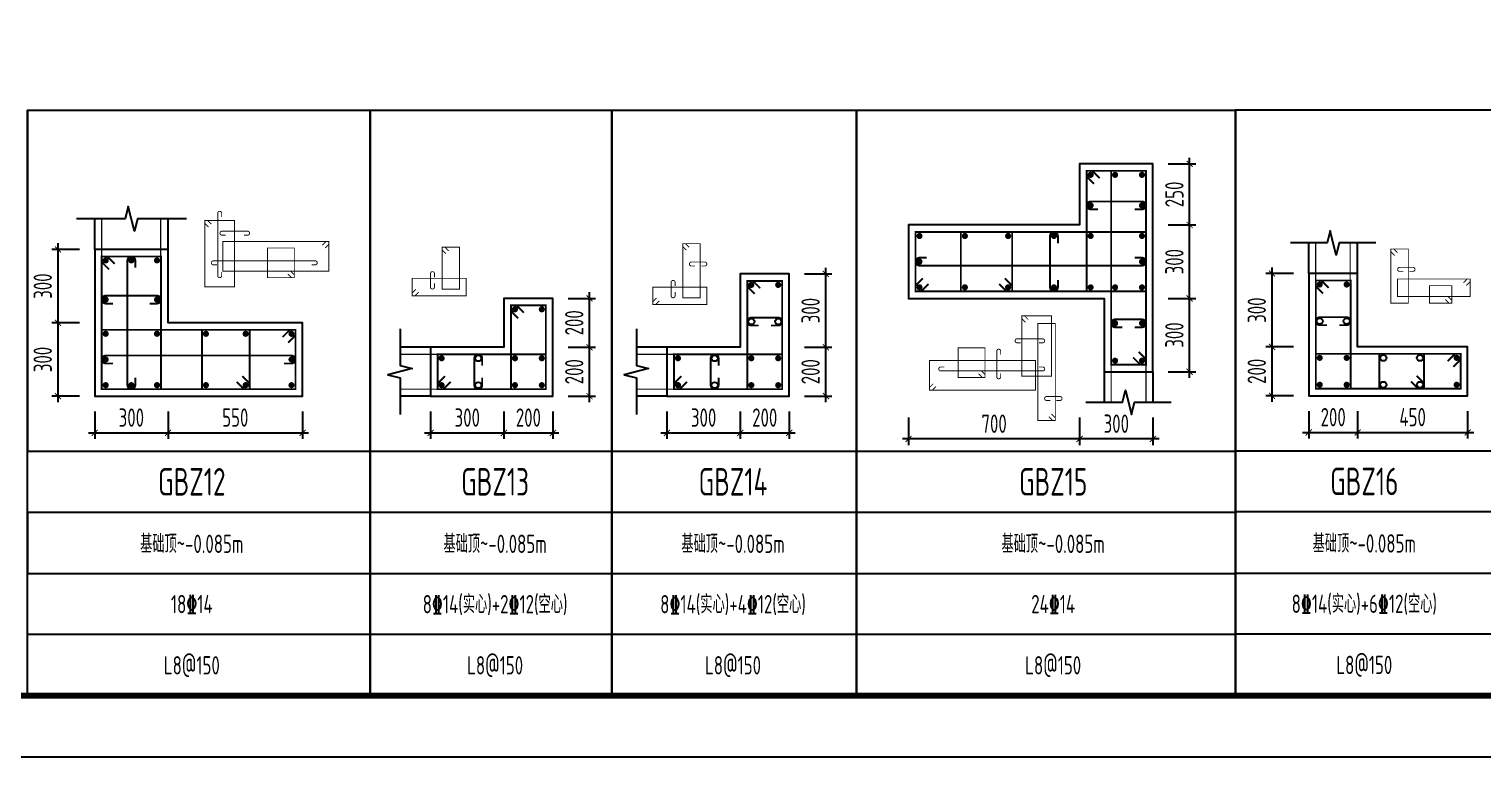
# Model space of a CAD drawing. Extents: x -1058961 to 23600, y -449123 to 2751847.
# Drawn here: x -428965 to -405178, y -12320 to -416 of the extents above; entities that cross this region are included whole.
import ezdxf
from ezdxf.enums import TextEntityAlignment as Align

# ---------------------------------------------------------------- set-up
doc = ezdxf.new("R2010")
doc.units = 0
doc.header["$LTSCALE"] = 1000
doc.layers.get('0').update_dxf_attribs({"linetype": 'CONTINUOUS'})
doc.layers.get('DEFPOINTS').update_dxf_attribs({"linetype": 'CONTINUOUS'})
for name, color, linetype in [('-TK', 7, 'CONTINUOUS'), ('COLU_DE_DIM', 3, 'CONTINUOUS'), ('COLU_DE_TH', 7, 'CONTINUOUS'), ('LINK', 6, 'CONTINUOUS'), ('LINK-INDEX', 6, 'CONTINUOUS'), ('REIN', 6, 'CONTINUOUS'), ('TAB', 7, 'CONTINUOUS'), ('TAB_TEXT', 7, 'CONTINUOUS'), ('THIN', 7, 'CONTINUOUS')]:
    doc.layers.add(name, color=color, linetype=linetype)
doc.styles.add('TSSD_DIMENSION', font='Tssdeng.shx', dxfattribs={"width": 0.7, "bigfont": 'tssdchn.shx'})
doc.styles.add('TSSD_REIN', font='tssdeng.shx', dxfattribs={"width": 0.7, "height": 300, "bigfont": 'tssdchn.shx'})
doc.dimstyles.new('TSSD_25_100', dxfattribs={"dimtxt": 300, "dimasz": 100, "dimexe": 100, "dimexo": 250, "dimgap": 100, "dimtad": 1, "dimdec": 0, "dimlfac": 0.25, "dimzin": 0, "dimdsep": 46, "dimtxsty": 'TSSD_DIMENSION', "dimblk": 'ARCHTICK', "dimcen": 0, "dimdle": 100, "dimclrt": 7, "dimadec": 0, "dimazin": 0, "dimtfac": 1, "dimtdec": 0, "dimtix": 1, "dimtmove": 2, "dimatfit": 3, "dimldrblk": 'ARCHTICK', "dimfxl": 0, "dimtolj": 1, "dimtzin": 0, "dimarcsym": 0})

# ---------------------------------------------------------------- blocks, each defined once
blk = doc.blocks.new('_ArchTick')
at = {"color": 0, "linetype": 'ByBlock', "const_width": 0.15}
blk.add_lwpolyline([(-0.5, -0.5), (0.5, 0.5)], dxfattribs=at)
blk = doc.blocks.new('*D336')
at = {"layer": 'COLU_DE_DIM', "color": 0, "lineweight": -2}
for p, q in [((-418528, -6670), (-418528, -7120)), ((-417328, -6670), (-417328, -7120)), ((-418628, -7020), (-417228, -7020))]:
    blk.add_line(p, q, dxfattribs=at)
at = {"layer": 'DEFPOINTS', "color": 0}
for p in [(-418528, -6420), (-417328, -6420), (-417328, -7020)]:
    blk.add_point(p, dxfattribs=at)
at = {"layer": 'COLU_DE_DIM', "color": 0, "lineweight": -2, "xscale": 100, "yscale": 100, "zscale": 100, "rotation": 180}
blk.add_blockref('_ArchTick', (-418528, -7020), dxfattribs=at)
at = {"layer": 'COLU_DE_DIM', "color": 0, "lineweight": -2, "xscale": 100, "yscale": 100, "zscale": 100}
blk.add_blockref('_ArchTick', (-417328, -7020), dxfattribs=at)
at = {"layer": 'COLU_DE_DIM', "color": 7, "insert": (-417928, -6770), "char_height": 300, "attachment_point": 5, "style": 'TSSD_DIMENSION'}
blk.add_mtext('\\A1;300', dxfattribs=at)
blk = doc.blocks.new('*D337')
at = {"layer": 'COLU_DE_DIM', "color": 0, "lineweight": -2}
for p, q in [((-417328, -6670), (-417328, -7120)), ((-416528, -6670), (-416528, -7120)), ((-417428, -7020), (-416428, -7020))]:
    blk.add_line(p, q, dxfattribs=at)
at = {"layer": 'DEFPOINTS', "color": 0}
for p in [(-417328, -6420), (-416528, -6420), (-416528, -7020)]:
    blk.add_point(p, dxfattribs=at)
at = {"layer": 'COLU_DE_DIM', "color": 0, "lineweight": -2, "xscale": 100, "yscale": 100, "zscale": 100, "rotation": 180}
blk.add_blockref('_ArchTick', (-417328, -7020), dxfattribs=at)
at = {"layer": 'COLU_DE_DIM', "color": 0, "lineweight": -2, "xscale": 100, "yscale": 100, "zscale": 100}
blk.add_blockref('_ArchTick', (-416528, -7020), dxfattribs=at)
at = {"layer": 'COLU_DE_DIM', "color": 7, "insert": (-416928, -6770), "char_height": 300, "attachment_point": 5, "style": 'TSSD_DIMENSION'}
blk.add_mtext('\\A1;200', dxfattribs=at)
blk = doc.blocks.new('*D338')
at = {"layer": 'COLU_DE_DIM', "color": 0, "lineweight": -2}
for p, q in [((-416278, -5620), (-415828, -5620)), ((-415928, -6520), (-415928, -5520)), ((-416278, -6420), (-415828, -6420))]:
    blk.add_line(p, q, dxfattribs=at)
at = {"layer": 'DEFPOINTS', "color": 0}
for p in [(-416528, -5620), (-415928, -5620), (-416528, -6420)]:
    blk.add_point(p, dxfattribs=at)
at = {"layer": 'COLU_DE_DIM', "color": 0, "lineweight": -2, "xscale": 100, "yscale": 100, "zscale": 100}
for p, rotation in [((-415928, -5620), 90), ((-415928, -6420), 270)]:
    blk.add_blockref('_ArchTick', p, dxfattribs=dict(at, rotation=rotation))
at = {"layer": 'COLU_DE_DIM', "color": 7, "insert": (-416178, -6020), "char_height": 300, "attachment_point": 5, "rotation": 90, "style": 'TSSD_DIMENSION'}
blk.add_mtext('\\A1;200', dxfattribs=at)
blk = doc.blocks.new('*D339')
at = {"layer": 'COLU_DE_DIM', "color": 0, "lineweight": -2}
for p, q in [((-416278, -4420), (-415828, -4420)), ((-415928, -5720), (-415928, -4320)), ((-416278, -5620), (-415828, -5620))]:
    blk.add_line(p, q, dxfattribs=at)
at = {"layer": 'DEFPOINTS', "color": 0}
for p in [(-416528, -4420), (-415928, -4420), (-416528, -5620)]:
    blk.add_point(p, dxfattribs=at)
at = {"layer": 'COLU_DE_DIM', "color": 0, "lineweight": -2, "xscale": 100, "yscale": 100, "zscale": 100}
for p, rotation in [((-415928, -4420), 90), ((-415928, -5620), 270)]:
    blk.add_blockref('_ArchTick', p, dxfattribs=dict(at, rotation=rotation))
at = {"layer": 'COLU_DE_DIM', "color": 7, "insert": (-416178, -5020), "char_height": 300, "attachment_point": 5, "rotation": 90, "style": 'TSSD_DIMENSION'}
blk.add_mtext('\\A1;300', dxfattribs=at)
blk = doc.blocks.new('*D344')
at = {"layer": 'COLU_DE_DIM', "color": 0, "lineweight": -2}
for p, q in [((-408028, -6663), (-408028, -7113)), ((-407228, -6663), (-407228, -7113)), ((-408128, -7013), (-407128, -7013))]:
    blk.add_line(p, q, dxfattribs=at)
at = {"layer": 'DEFPOINTS', "color": 0}
for p in [(-408028, -6413), (-407228, -6413), (-407228, -7013)]:
    blk.add_point(p, dxfattribs=at)
at = {"layer": 'COLU_DE_DIM', "color": 0, "lineweight": -2, "xscale": 100, "yscale": 100, "zscale": 100, "rotation": 180}
blk.add_blockref('_ArchTick', (-408028, -7013), dxfattribs=at)
at = {"layer": 'COLU_DE_DIM', "color": 0, "lineweight": -2, "xscale": 100, "yscale": 100, "zscale": 100}
blk.add_blockref('_ArchTick', (-407228, -7013), dxfattribs=at)
at = {"layer": 'COLU_DE_DIM', "color": 7, "insert": (-407628, -6763), "char_height": 300, "attachment_point": 5, "style": 'TSSD_DIMENSION'}
blk.add_mtext('\\A1;200', dxfattribs=at)
blk = doc.blocks.new('*D345')
at = {"layer": 'COLU_DE_DIM', "color": 0, "lineweight": -2}
for p, q in [((-407228, -6663), (-407228, -7113)), ((-405428, -6663), (-405428, -7113)), ((-407328, -7013), (-405328, -7013))]:
    blk.add_line(p, q, dxfattribs=at)
at = {"layer": 'DEFPOINTS', "color": 0}
for p in [(-407228, -6413), (-405428, -6413), (-405428, -7013)]:
    blk.add_point(p, dxfattribs=at)
at = {"layer": 'COLU_DE_DIM', "color": 0, "lineweight": -2, "xscale": 100, "yscale": 100, "zscale": 100, "rotation": 180}
blk.add_blockref('_ArchTick', (-407228, -7013), dxfattribs=at)
at = {"layer": 'COLU_DE_DIM', "color": 0, "lineweight": -2, "xscale": 100, "yscale": 100, "zscale": 100}
blk.add_blockref('_ArchTick', (-405428, -7013), dxfattribs=at)
at = {"layer": 'COLU_DE_DIM', "color": 7, "insert": (-406328, -6763), "char_height": 300, "attachment_point": 5, "style": 'TSSD_DIMENSION'}
blk.add_mtext('\\A1;450', dxfattribs=at)
blk = doc.blocks.new('*D346')
at = {"layer": 'COLU_DE_DIM', "color": 0, "lineweight": -2}
for p, q in [((-408278, -5613), (-408728, -5613)), ((-408628, -6513), (-408628, -5513)), ((-408278, -6413), (-408728, -6413))]:
    blk.add_line(p, q, dxfattribs=at)
at = {"layer": 'DEFPOINTS', "color": 0}
for p in [(-408628, -5613), (-408028, -5613), (-408028, -6413)]:
    blk.add_point(p, dxfattribs=at)
at = {"layer": 'COLU_DE_DIM', "color": 0, "lineweight": -2, "xscale": 100, "yscale": 100, "zscale": 100}
for p, rotation in [((-408628, -5613), 90), ((-408628, -6413), 270)]:
    blk.add_blockref('_ArchTick', p, dxfattribs=dict(at, rotation=rotation))
at = {"layer": 'COLU_DE_DIM', "color": 7, "insert": (-408878, -6013), "char_height": 300, "attachment_point": 5, "rotation": 90, "style": 'TSSD_DIMENSION'}
blk.add_mtext('\\A1;200', dxfattribs=at)
blk = doc.blocks.new('*D347')
at = {"layer": 'COLU_DE_DIM', "color": 0, "lineweight": -2}
for p, q in [((-408278, -4413), (-408728, -4413)), ((-408628, -5713), (-408628, -4313)), ((-408278, -5613), (-408728, -5613))]:
    blk.add_line(p, q, dxfattribs=at)
at = {"layer": 'DEFPOINTS', "color": 0}
for p in [(-408628, -4413), (-408028, -4413), (-408028, -5613)]:
    blk.add_point(p, dxfattribs=at)
at = {"layer": 'COLU_DE_DIM', "color": 0, "lineweight": -2, "xscale": 100, "yscale": 100, "zscale": 100}
for p, rotation in [((-408628, -4413), 90), ((-408628, -5613), 270)]:
    blk.add_blockref('_ArchTick', p, dxfattribs=dict(at, rotation=rotation))
at = {"layer": 'COLU_DE_DIM', "color": 7, "insert": (-408878, -5013), "char_height": 300, "attachment_point": 5, "rotation": 90, "style": 'TSSD_DIMENSION'}
blk.add_mtext('\\A1;300', dxfattribs=at)
blk = doc.blocks.new('*D348')
at = {"layer": 'COLU_DE_DIM', "color": 0, "lineweight": -2}
for p, q in [((-422395, -6670), (-422395, -7120)), ((-421195, -6670), (-421195, -7120)), ((-422495, -7020), (-421095, -7020))]:
    blk.add_line(p, q, dxfattribs=at)
at = {"layer": 'DEFPOINTS', "color": 0}
for p in [(-422395, -6420), (-421195, -6420), (-421195, -7020)]:
    blk.add_point(p, dxfattribs=at)
at = {"layer": 'COLU_DE_DIM', "color": 0, "lineweight": -2, "xscale": 100, "yscale": 100, "zscale": 100, "rotation": 180}
blk.add_blockref('_ArchTick', (-422395, -7020), dxfattribs=at)
at = {"layer": 'COLU_DE_DIM', "color": 0, "lineweight": -2, "xscale": 100, "yscale": 100, "zscale": 100}
blk.add_blockref('_ArchTick', (-421195, -7020), dxfattribs=at)
at = {"layer": 'COLU_DE_DIM', "color": 7, "insert": (-421795, -6770), "char_height": 300, "attachment_point": 5, "style": 'TSSD_DIMENSION'}
blk.add_mtext('\\A1;300', dxfattribs=at)
blk = doc.blocks.new('*D349')
at = {"layer": 'COLU_DE_DIM', "color": 0, "lineweight": -2}
for p, q in [((-421195, -6670), (-421195, -7120)), ((-420395, -6670), (-420395, -7120)), ((-421295, -7020), (-420295, -7020))]:
    blk.add_line(p, q, dxfattribs=at)
at = {"layer": 'DEFPOINTS', "color": 0}
for p in [(-421195, -6420), (-420395, -6420), (-420395, -7020)]:
    blk.add_point(p, dxfattribs=at)
at = {"layer": 'COLU_DE_DIM', "color": 0, "lineweight": -2, "xscale": 100, "yscale": 100, "zscale": 100, "rotation": 180}
blk.add_blockref('_ArchTick', (-421195, -7020), dxfattribs=at)
at = {"layer": 'COLU_DE_DIM', "color": 0, "lineweight": -2, "xscale": 100, "yscale": 100, "zscale": 100}
blk.add_blockref('_ArchTick', (-420395, -7020), dxfattribs=at)
at = {"layer": 'COLU_DE_DIM', "color": 7, "insert": (-420795, -6770), "char_height": 300, "attachment_point": 5, "style": 'TSSD_DIMENSION'}
blk.add_mtext('\\A1;200', dxfattribs=at)
blk = doc.blocks.new('*D350')
at = {"layer": 'COLU_DE_DIM', "color": 0, "lineweight": -2}
for p, q in [((-420145, -5620), (-419695, -5620)), ((-419795, -6520), (-419795, -5520)), ((-420145, -6420), (-419695, -6420))]:
    blk.add_line(p, q, dxfattribs=at)
at = {"layer": 'DEFPOINTS', "color": 0}
for p in [(-420395, -5620), (-419795, -5620), (-420395, -6420)]:
    blk.add_point(p, dxfattribs=at)
at = {"layer": 'COLU_DE_DIM', "color": 0, "lineweight": -2, "xscale": 100, "yscale": 100, "zscale": 100}
for p, rotation in [((-419795, -5620), 90), ((-419795, -6420), 270)]:
    blk.add_blockref('_ArchTick', p, dxfattribs=dict(at, rotation=rotation))
at = {"layer": 'COLU_DE_DIM', "color": 7, "insert": (-420045, -6020), "char_height": 300, "attachment_point": 5, "rotation": 90, "style": 'TSSD_DIMENSION'}
blk.add_mtext('\\A1;200', dxfattribs=at)
blk = doc.blocks.new('*D351')
at = {"layer": 'COLU_DE_DIM', "color": 0, "lineweight": -2}
for p, q in [((-419795, -5720), (-419795, -4720)), ((-420145, -4820), (-419695, -4820)), ((-420145, -5620), (-419695, -5620))]:
    blk.add_line(p, q, dxfattribs=at)
at = {"layer": 'DEFPOINTS', "color": 0}
for p in [(-420395, -4820), (-419795, -4820), (-420395, -5620)]:
    blk.add_point(p, dxfattribs=at)
at = {"layer": 'COLU_DE_DIM', "color": 0, "lineweight": -2, "xscale": 100, "yscale": 100, "zscale": 100}
for p, rotation in [((-419795, -4820), 90), ((-419795, -5620), 270)]:
    blk.add_blockref('_ArchTick', p, dxfattribs=dict(at, rotation=rotation))
at = {"layer": 'COLU_DE_DIM', "color": 7, "insert": (-420045, -5220), "char_height": 300, "attachment_point": 5, "rotation": 90, "style": 'TSSD_DIMENSION'}
blk.add_mtext('\\A1;200', dxfattribs=at)
blk = doc.blocks.new('*D358')
at = {"layer": 'COLU_DE_DIM', "color": 0, "lineweight": -2}
for p, q in [((-427891, -6670), (-427891, -7120)), ((-426691, -6670), (-426691, -7120)), ((-427991, -7020), (-426591, -7020))]:
    blk.add_line(p, q, dxfattribs=at)
at = {"layer": 'DEFPOINTS', "color": 0}
for p in [(-427891, -6420), (-426691, -6420), (-426691, -7020)]:
    blk.add_point(p, dxfattribs=at)
at = {"layer": 'COLU_DE_DIM', "color": 0, "lineweight": -2, "xscale": 100, "yscale": 100, "zscale": 100, "rotation": 180}
blk.add_blockref('_ArchTick', (-427891, -7020), dxfattribs=at)
at = {"layer": 'COLU_DE_DIM', "color": 0, "lineweight": -2, "xscale": 100, "yscale": 100, "zscale": 100}
blk.add_blockref('_ArchTick', (-426691, -7020), dxfattribs=at)
at = {"layer": 'COLU_DE_DIM', "color": 7, "insert": (-427291, -6770), "char_height": 300, "attachment_point": 5, "style": 'TSSD_DIMENSION'}
blk.add_mtext('\\A1;300', dxfattribs=at)
blk = doc.blocks.new('*D359')
at = {"layer": 'COLU_DE_DIM', "color": 0, "lineweight": -2}
for p, q in [((-426691, -6670), (-426691, -7120)), ((-424491, -6670), (-424491, -7120)), ((-426791, -7020), (-424391, -7020))]:
    blk.add_line(p, q, dxfattribs=at)
at = {"layer": 'DEFPOINTS', "color": 0}
for p in [(-426691, -6420), (-424491, -6420), (-424491, -7020)]:
    blk.add_point(p, dxfattribs=at)
at = {"layer": 'COLU_DE_DIM', "color": 0, "lineweight": -2, "xscale": 100, "yscale": 100, "zscale": 100, "rotation": 180}
blk.add_blockref('_ArchTick', (-426691, -7020), dxfattribs=at)
at = {"layer": 'COLU_DE_DIM', "color": 0, "lineweight": -2, "xscale": 100, "yscale": 100, "zscale": 100}
blk.add_blockref('_ArchTick', (-424491, -7020), dxfattribs=at)
at = {"layer": 'COLU_DE_DIM', "color": 7, "insert": (-425591, -6770), "char_height": 300, "attachment_point": 5, "style": 'TSSD_DIMENSION'}
blk.add_mtext('\\A1;550', dxfattribs=at)
blk = doc.blocks.new('*D360')
at = {"layer": 'COLU_DE_DIM', "color": 0, "lineweight": -2}
for p, q in [((-428141, -5220), (-428591, -5220)), ((-428491, -6520), (-428491, -5120)), ((-428141, -6420), (-428591, -6420))]:
    blk.add_line(p, q, dxfattribs=at)
at = {"layer": 'DEFPOINTS', "color": 0}
for p in [(-428491, -5220), (-427891, -5220), (-427891, -6420)]:
    blk.add_point(p, dxfattribs=at)
at = {"layer": 'COLU_DE_DIM', "color": 0, "lineweight": -2, "xscale": 100, "yscale": 100, "zscale": 100}
for p, rotation in [((-428491, -5220), 90), ((-428491, -6420), 270)]:
    blk.add_blockref('_ArchTick', p, dxfattribs=dict(at, rotation=rotation))
at = {"layer": 'COLU_DE_DIM', "color": 7, "insert": (-428741, -5820), "char_height": 300, "attachment_point": 5, "rotation": 90, "style": 'TSSD_DIMENSION'}
blk.add_mtext('\\A1;300', dxfattribs=at)
blk = doc.blocks.new('*D361')
at = {"layer": 'COLU_DE_DIM', "color": 0, "lineweight": -2}
for p, q in [((-428141, -4020), (-428591, -4020)), ((-428491, -5320), (-428491, -3920)), ((-428141, -5220), (-428591, -5220))]:
    blk.add_line(p, q, dxfattribs=at)
at = {"layer": 'DEFPOINTS', "color": 0}
for p in [(-428491, -4020), (-427891, -4020), (-427891, -5220)]:
    blk.add_point(p, dxfattribs=at)
at = {"layer": 'COLU_DE_DIM', "color": 0, "lineweight": -2, "xscale": 100, "yscale": 100, "zscale": 100}
for p, rotation in [((-428491, -4020), 90), ((-428491, -5220), 270)]:
    blk.add_blockref('_ArchTick', p, dxfattribs=dict(at, rotation=rotation))
at = {"layer": 'COLU_DE_DIM', "color": 7, "insert": (-428741, -4620), "char_height": 300, "attachment_point": 5, "rotation": 90, "style": 'TSSD_DIMENSION'}
blk.add_mtext('\\A1;300', dxfattribs=at)
blk = doc.blocks.new('*D2801')
at = {"layer": 'COLU_DE_DIM', "color": 0, "lineweight": -2}
for p, q in [((-409976, -6120), (-409976, -4720)), ((-410326, -4820), (-409876, -4820)), ((-410326, -6020), (-409876, -6020))]:
    blk.add_line(p, q, dxfattribs=at)
at = {"layer": 'DEFPOINTS', "color": 0}
for p in [(-410576, -4820), (-409976, -4820), (-410576, -6020)]:
    blk.add_point(p, dxfattribs=at)
at = {"layer": 'COLU_DE_DIM', "color": 0, "lineweight": -2, "xscale": 100, "yscale": 100, "zscale": 100}
for p, rotation in [((-409976, -4820), 90), ((-409976, -6020), 270)]:
    blk.add_blockref('_ArchTick', p, dxfattribs=dict(at, rotation=rotation))
at = {"layer": 'COLU_DE_DIM', "color": 7, "insert": (-410226, -5420), "char_height": 300, "attachment_point": 5, "rotation": 90, "style": 'TSSD_DIMENSION'}
blk.add_mtext('\\A1;300', dxfattribs=at)
blk = doc.blocks.new('*D2802')
at = {"layer": 'COLU_DE_DIM', "color": 0, "lineweight": -2}
for p, q in [((-409976, -4920), (-409976, -3520)), ((-410326, -3620), (-409876, -3620)), ((-410326, -4820), (-409876, -4820))]:
    blk.add_line(p, q, dxfattribs=at)
at = {"layer": 'DEFPOINTS', "color": 0}
for p in [(-410576, -3620), (-409976, -3620), (-410576, -4820)]:
    blk.add_point(p, dxfattribs=at)
at = {"layer": 'COLU_DE_DIM', "color": 0, "lineweight": -2, "xscale": 100, "yscale": 100, "zscale": 100}
for p, rotation in [((-409976, -3620), 90), ((-409976, -4820), 270)]:
    blk.add_blockref('_ArchTick', p, dxfattribs=dict(at, rotation=rotation))
at = {"layer": 'COLU_DE_DIM', "color": 7, "insert": (-410226, -4220), "char_height": 300, "attachment_point": 5, "rotation": 90, "style": 'TSSD_DIMENSION'}
blk.add_mtext('\\A1;300', dxfattribs=at)
blk = doc.blocks.new('*D2803')
at = {"layer": 'COLU_DE_DIM', "color": 0, "lineweight": -2}
for p, q in [((-409976, -3720), (-409976, -2520)), ((-410326, -2620), (-409876, -2620)), ((-410326, -3620), (-409876, -3620))]:
    blk.add_line(p, q, dxfattribs=at)
at = {"layer": 'DEFPOINTS', "color": 0}
for p in [(-410576, -2620), (-409976, -2620), (-410576, -3620)]:
    blk.add_point(p, dxfattribs=at)
at = {"layer": 'COLU_DE_DIM', "color": 0, "lineweight": -2, "xscale": 100, "yscale": 100, "zscale": 100}
for p, rotation in [((-409976, -2620), 90), ((-409976, -3620), 270)]:
    blk.add_blockref('_ArchTick', p, dxfattribs=dict(at, rotation=rotation))
at = {"layer": 'COLU_DE_DIM', "color": 7, "insert": (-410226, -3120), "char_height": 300, "attachment_point": 5, "rotation": 90, "style": 'TSSD_DIMENSION'}
blk.add_mtext('\\A1;250', dxfattribs=at)
blk = doc.blocks.new('*D2804')
at = {"layer": 'COLU_DE_DIM', "color": 0, "lineweight": -2}
for p, q in [((-411776, -6770), (-411776, -7220)), ((-410576, -6770), (-410576, -7220)), ((-410476, -7120), (-411876, -7120))]:
    blk.add_line(p, q, dxfattribs=at)
at = {"layer": 'DEFPOINTS', "color": 0}
for p in [(-411776, -6520), (-410576, -6520), (-411776, -7120)]:
    blk.add_point(p, dxfattribs=at)
at = {"layer": 'COLU_DE_DIM', "color": 0, "lineweight": -2, "xscale": 100, "yscale": 100, "zscale": 100}
for p, rotation in [((-411776, -7120), 180.0000001067216), ((-410576, -7120), 1.067215915639963e-07)]:
    blk.add_blockref('_ArchTick', p, dxfattribs=dict(at, rotation=rotation))
at = {"layer": 'COLU_DE_DIM', "color": 7, "insert": (-411176, -6870), "char_height": 300, "attachment_point": 5, "rotation": 0, "style": 'TSSD_DIMENSION'}
blk.add_mtext('\\A1;300', dxfattribs=at)
blk = doc.blocks.new('*D2805')
at = {"layer": 'COLU_DE_DIM', "color": 0, "lineweight": -2}
for p, q in [((-414576, -6770), (-414576, -7220)), ((-411776, -6770), (-411776, -7220)), ((-411676, -7120), (-414676, -7120))]:
    blk.add_line(p, q, dxfattribs=at)
at = {"layer": 'DEFPOINTS', "color": 0}
for p in [(-414576, -6520), (-411776, -6520), (-414576, -7120)]:
    blk.add_point(p, dxfattribs=at)
at = {"layer": 'COLU_DE_DIM', "color": 0, "lineweight": -2, "xscale": 100, "yscale": 100, "zscale": 100}
for p, rotation in [((-414576, -7120), 180.0000001067216), ((-411776, -7120), 1.067215915639963e-07)]:
    blk.add_blockref('_ArchTick', p, dxfattribs=dict(at, rotation=rotation))
at = {"layer": 'COLU_DE_DIM', "color": 7, "insert": (-413176, -6870), "char_height": 300, "attachment_point": 5, "rotation": 0, "style": 'TSSD_DIMENSION'}
blk.add_mtext('\\A1;700', dxfattribs=at)
blk = doc.blocks.new('A1')
blk.add_lwpolyline([(0, 59400), (0, 0), (84100, 0), (84100, 59400)], close=True)
at = {"const_width": 100}
blk.add_lwpolyline([(2500, 58400), (2500, 1000), (83100, 1000), (83100, 58400)], close=True, dxfattribs=at)

msp = doc.modelspace()

# ---------------------------------------------------------------- linework, layer by layer
at = {"layer": 'COLU_DE_TH'}
for points in [[(-411376.04, -6019.85), (-410576.04, -6019.85), (-410576.04, -2619.85), (-411776.04, -2619.85), (-411776.04, -3619.85), (-414576.44, -3619.85), (-414576.44, -4819.85), (-411376.04, -4819.85), (-411376.04, -6019.85)], [(-426691.12, -4019.82), (-427891.09, -4019.8), (-427891.09, -6419.86), (-424491.12, -6419.87), (-424491.12, -5219.82), (-426691.12, -5219.82), (-426691.12, -4019.82)], [(-418527.94, -5619.87), (-418527.94, -6419.87), (-416527.94, -6419.87), (-416527.94, -4419.87), (-417327.94, -4419.87), (-417327.94, -5619.87), (-418527.94, -5619.87)], [(-407227.93, -4413.36), (-408027.93, -4413.36), (-408027.93, -6413.36), (-405427.93, -6413.36), (-405427.93, -5613.36), (-407227.93, -5613.36), (-407227.93, -4413.36)], [(-422395.36, -5619.87), (-422395.36, -6419.87), (-420395.36, -6419.87), (-420395.36, -4819.87), (-421195.36, -4819.87), (-421195.36, -5619.87), (-422395.36, -5619.87)]]:
    msp.add_lwpolyline(points, close=True, dxfattribs=at)
at = {"layer": 'LINK', "const_width": 30}
for points in [[(-411541.04, -2946.77), (-411661.04, -2826.77), (-411661.04, -2734.85), (-410691.04, -2734.85), (-410691.04, -4704.85), (-411661.04, -4704.85), (-411661.04, -2734.85), (-411569.12, -2734.85), (-411449.12, -2854.85)], [(-410811.04, -5692.93), (-410691.04, -5812.93), (-410691.04, -5904.85), (-411261.04, -5904.85), (-411261.04, -2734.85), (-410691.04, -2734.85), (-410691.04, -5904.85), (-410782.97, -5904.85), (-410902.97, -5784.85)], [(-414249.52, -4584.85), (-414369.52, -4704.85), (-414461.44, -4704.85), (-414461.44, -3734.85), (-410691.04, -3734.85), (-410691.04, -4704.85), (-414461.44, -4704.85), (-414461.44, -4612.93), (-414341.44, -4492.93)], [(-413001.15, -4492.93), (-412881.15, -4612.93), (-412881.15, -4704.85), (-413718.97, -4704.85), (-413718.97, -3734.85), (-412881.15, -3734.85), (-412881.15, -4704.85), (-412973.07, -4704.85), (-413093.07, -4584.85)], [(-427656.09, -4346.73), (-427776.09, -4226.73), (-427776.09, -4134.8), (-426806.12, -4134.82), (-426806.12, -6304.86), (-427776.09, -6304.86), (-427776.09, -4134.8), (-427684.16, -4134.8), (-427564.16, -4254.81)], [(-407792.93, -4740.29), (-407912.93, -4620.29), (-407912.93, -4528.36), (-407342.93, -4528.36), (-407342.93, -6298.36), (-407912.93, -6298.36), (-407912.93, -4528.36), (-407821.01, -4528.36), (-407701.01, -4648.36)], [(-417092.94, -4746.79), (-417212.94, -4626.79), (-417212.94, -4534.87), (-416642.94, -4534.87), (-416642.94, -6304.87), (-417212.94, -6304.87), (-417212.94, -4534.87), (-417121.01, -4534.87), (-417001.01, -4654.87)], [(-420960.36, -5146.79), (-421080.36, -5026.79), (-421080.36, -4934.87), (-420510.36, -4934.87), (-420510.36, -6304.87), (-421080.36, -6304.87), (-421080.36, -4934.87), (-420988.44, -4934.87), (-420868.44, -5054.87)], [(-424818.05, -5454.82), (-424698.05, -5334.82), (-424606.12, -5334.82), (-424606.12, -6304.87), (-427776.09, -6304.86), (-427776.09, -5334.82), (-424606.12, -5334.82), (-424606.12, -5426.74), (-424726.12, -5546.74)], [(-425476.12, -6092.95), (-425356.12, -6212.95), (-425356.12, -6304.87), (-426136.12, -6304.86), (-426136.12, -5334.82), (-425356.12, -5334.82), (-425356.12, -6304.87), (-425448.05, -6304.87), (-425568.05, -6184.87)], [(-422068.44, -6184.87), (-422188.44, -6304.87), (-422280.36, -6304.87), (-422280.36, -5734.87), (-420510.36, -5734.87), (-420510.36, -6304.87), (-422280.36, -6304.87), (-422280.36, -6212.95), (-422160.36, -6092.95)], [(-418201.01, -6184.87), (-418321.01, -6304.87), (-418412.94, -6304.87), (-418412.94, -5734.87), (-416642.94, -5734.87), (-416642.94, -6304.87), (-418412.94, -6304.87), (-418412.94, -6212.95), (-418292.94, -6092.95)], [(-405754.85, -5848.36), (-405634.85, -5728.36), (-405542.93, -5728.36), (-405542.93, -6298.36), (-407912.93, -6298.36), (-407912.93, -5728.36), (-405542.93, -5728.36), (-405542.93, -5820.29), (-405662.93, -5940.29)], [(-406262.93, -6086.44), (-406142.93, -6206.44), (-406142.93, -6298.36), (-406872.93, -6298.36), (-406872.93, -5728.36), (-406142.93, -5728.36), (-406142.93, -6298.36), (-406234.85, -6298.36), (-406354.85, -6178.36)]]:
    msp.add_lwpolyline(points, dxfattribs=at)
for points in [[(-410876.04, -3364.85), (-410756.04, -3364.85, 1), (-410756.04, -3234.85), (-411596.04, -3234.85, 1), (-411596.04, -3364.85), (-411476.04, -3364.85)], [(-412131.24, -3919.85), (-412131.24, -3799.85, 1), (-412261.24, -3799.85), (-412261.24, -4639.85, 1), (-412131.24, -4639.85), (-412131.24, -4519.85)], [(-427226.11, -4319.82), (-427226.11, -4199.82, 1), (-427356.11, -4199.82), (-427356.11, -6239.86, 1), (-427226.11, -6239.86), (-427226.11, -6119.86)], [(-414276.44, -4154.85), (-414396.44, -4154.85, 1), (-414396.44, -4284.85), (-410756.04, -4284.85, 1), (-410756.04, -4154.85), (-410876.04, -4154.85)], [(-426991.12, -4905.69), (-426871.12, -4905.69, 1), (-426871.12, -4775.69), (-427711.13, -4775.69, 1), (-427711.13, -4905.69), (-427591.13, -4905.69)], [(-416827.94, -5264.87), (-416707.94, -5264.87, 1), (-416707.94, -5134.87), (-417147.94, -5134.87, 1), (-417147.94, -5264.87), (-417027.94, -5264.87)], [(-410876.04, -5293.35), (-410756.04, -5293.35, 1), (-410756.04, -5163.35), (-411196.04, -5163.35, 1), (-411196.04, -5293.35), (-411076.04, -5293.35)], [(-407527.93, -5258.36), (-407407.93, -5258.36, 1), (-407407.93, -5128.36), (-407847.93, -5128.36, 1), (-407847.93, -5258.36), (-407727.93, -5258.36)], [(-424791.12, -5884.84), (-424671.12, -5884.84, 1), (-424671.12, -5754.84), (-427711.08, -5754.83, 1), (-427711.09, -5884.83), (-427591.09, -5884.83)], [(-421550.36, -5919.87), (-421550.36, -5799.87, 1), (-421680.36, -5799.87), (-421680.36, -6239.87, 1), (-421550.36, -6239.87), (-421550.36, -6119.87)], [(-417682.94, -5919.87), (-417682.94, -5799.87, 1), (-417812.94, -5799.87), (-417812.94, -6239.87, 1), (-417682.94, -6239.87), (-417682.94, -6119.87)]]:
    msp.add_lwpolyline(points, format="xyb", dxfattribs=at)
at = {"layer": 'LINK-INDEX', "color": 1, "const_width": 20}
for points in [[(-427776.12, -4234.82), (-427776.12, -3519.82)], [(-426813.25, -4234.82), (-426813.25, -3519.82)], [(-407912.93, -4628.36), (-407912.93, -3913.36)], [(-407350.06, -4628.36), (-407350.06, -3913.36)], [(-422180.36, -5734.87), (-422895.36, -5734.87)], [(-418312.94, -5734.87), (-419027.94, -5734.87)], [(-411261.04, -5804.85), (-411261.04, -6519.85)], [(-410691.04, -5804.85), (-410691.04, -6519.85)], [(-422180.36, -6304.87), (-422895.36, -6304.87)], [(-418312.94, -6304.87), (-419027.94, -6304.87)]]:
    msp.add_lwpolyline(points, dxfattribs=at)
at = {"layer": 'LINK-INDEX', "const_width": 15}
for points in [[(-426027.82, -3652.32), (-426087.82, -3592.32), (-426087.82, -3546.36), (-425602.84, -3546.37), (-425602.84, -4631.39), (-426087.82, -4631.38), (-426087.82, -3546.36), (-426041.86, -3546.36), (-425981.86, -3606.36)], [(-424167.58, -3951.36), (-424107.58, -3891.36), (-424061.62, -3891.36), (-424061.62, -4376.39), (-425795.32, -4376.38), (-425795.32, -3891.36), (-424061.62, -3891.36), (-424061.62, -3937.32), (-424121.62, -3997.32)], [(-424684.12, -4375.43), (-424624.12, -4435.43), (-424624.12, -4481.39), (-425064.12, -4481.39), (-425064.12, -3996.37), (-424624.12, -3996.37), (-424624.12, -4481.39), (-424670.08, -4481.39), (-424730.08, -4421.39)], [(-422146.81, -4089.03), (-422206.81, -4029.03), (-422206.81, -3983.07), (-421921.81, -3983.07), (-421921.81, -4668.07), (-422206.81, -4668.07), (-422206.81, -3983.07), (-422160.85, -3983.07), (-422100.85, -4043.07)], [(-418210.17, -4031.91), (-418270.17, -3971.91), (-418270.17, -3925.94), (-417985.17, -3925.94), (-417985.17, -4810.94), (-418270.17, -4810.94), (-418270.17, -3925.94), (-418224.21, -3925.94), (-418164.21, -3985.94)], [(-406623.56, -4119), (-406683.56, -4059), (-406683.56, -4013.03), (-406398.56, -4013.03), (-406398.56, -4898.03), (-406683.56, -4898.03), (-406683.56, -4013.03), (-406637.6, -4013.03), (-406577.6, -4073.03)], [(-422590.85, -4718.07), (-422650.85, -4778.07), (-422696.81, -4778.07), (-422696.81, -4493.07), (-421811.81, -4493.07), (-421811.81, -4778.07), (-422696.81, -4778.07), (-422696.81, -4732.11), (-422636.81, -4672.11)], [(-405494.53, -4563.03), (-405434.53, -4503.03), (-405388.56, -4503.03), (-405388.56, -4788.03), (-406573.56, -4788.03), (-406573.56, -4503.03), (-405388.56, -4503.03), (-405388.56, -4549), (-405448.56, -4609)], [(-418654.21, -4860.94), (-418714.21, -4920.94), (-418760.17, -4920.94), (-418760.17, -4635.94), (-417875.17, -4635.94), (-417875.17, -4920.94), (-418760.17, -4920.94), (-418760.17, -4874.98), (-418700.17, -4814.98)], [(-405748.56, -4792.07), (-405688.56, -4852.07), (-405688.56, -4898.03), (-406053.56, -4898.03), (-406053.56, -4613.03), (-405688.56, -4613.03), (-405688.56, -4898.03), (-405734.53, -4898.03), (-405794.53, -4838.03)], [(-412662.49, -5213.38), (-412722.49, -5153.38), (-412722.49, -5107.42), (-412237.49, -5107.42), (-412237.49, -6092.42), (-412722.49, -6092.42), (-412722.49, -5107.42), (-412676.53, -5107.42), (-412616.53, -5167.42)], [(-412234.06, -6711.46), (-412174.06, -6771.46), (-412174.06, -6817.42), (-412459.06, -6817.42), (-412459.06, -5232.42), (-412174.06, -5232.42), (-412174.06, -6817.42), (-412220.03, -6817.42), (-412280.03, -6757.42)], [(-413384.71, -6006.48), (-413324.71, -6066.48), (-413324.71, -6112.44), (-413764.71, -6112.44), (-413764.71, -5627.42), (-413324.71, -5627.42), (-413324.71, -6112.44), (-413370.67, -6112.44), (-413430.67, -6052.44)], [(-414124.96, -6262.42), (-414184.96, -6322.42), (-414230.92, -6322.42), (-414230.92, -5837.42), (-412497.54, -5837.42), (-412497.54, -6322.42), (-414230.92, -6322.42), (-414230.92, -6276.46), (-414170.92, -6216.46)]]:
    msp.add_lwpolyline(points, dxfattribs=at)
for points in [[(-425812.87, -3488.87), (-425812.87, -3428.87, 1), (-425877.87, -3428.87), (-425877.87, -4448.89, 1), (-425812.87, -4448.89), (-425812.87, -4388.89)], [(-425449.29, -3786.37), (-425389.29, -3786.37, 1), (-425389.29, -3721.37), (-425809.3, -3721.37, 1), (-425809.3, -3786.37), (-425749.3, -3786.37)], [(-424341.61, -4271.38), (-424281.61, -4271.38, 1), (-424281.61, -4206.38), (-425950.32, -4206.37, 1), (-425950.32, -4271.37), (-425890.32, -4271.37)], [(-417967.67, -4290.94), (-417907.67, -4290.94, 1), (-417907.67, -4225.94), (-418127.67, -4225.94, 1), (-418127.67, -4290.94), (-418067.67, -4290.94)], [(-422331.81, -4475.57), (-422331.81, -4415.57, 1), (-422396.81, -4415.57), (-422396.81, -4635.57, 1), (-422331.81, -4635.57), (-422331.81, -4575.57)], [(-418395.17, -4618.44), (-418395.17, -4558.44, 1), (-418460.17, -4558.44), (-418460.17, -4778.44, 1), (-418395.17, -4778.44), (-418395.17, -4718.44)], [(-406381.06, -4378.03), (-406321.06, -4378.03, 1), (-406321.06, -4313.03), (-406541.06, -4313.03, 1), (-406541.06, -4378.03), (-406481.06, -4378.03)], [(-413067.59, -5743.62), (-413067.59, -5683.62, 1), (-413132.59, -5683.62), (-413132.59, -6103.62, 1), (-413067.59, -6103.62), (-413067.59, -6043.62)], [(-412439.99, -5547.42), (-412379.99, -5547.42, 1), (-412379.99, -5482.42), (-412799.99, -5482.42, 1), (-412799.99, -5547.42), (-412739.99, -5547.42)], [(-413988.37, -5942.42), (-414048.37, -5942.42, 1), (-414048.37, -6007.42), (-412379.99, -6007.42, 1), (-412379.99, -5942.42), (-412439.99, -5942.42)], [(-412156.56, -6490.36), (-412096.56, -6490.36, 1), (-412096.56, -6425.36), (-412316.56, -6425.36, 1), (-412316.56, -6490.36), (-412256.56, -6490.36)]]:
    msp.add_lwpolyline(points, format="xyb", dxfattribs=at)
at = {"layer": 'REIN', "const_width": 50}
for points in [[(-411596.04, -2824.85, 1), (-411596.04, -2774.85, 1), (-411596.04, -2824.85)], [(-411196.04, -2824.85, 1), (-411196.04, -2774.85, 1), (-411196.04, -2824.85)], [(-410756.04, -2824.85, 1), (-410756.04, -2774.85, 1), (-410756.04, -2824.85)], [(-411596.04, -3324.85, 1), (-411596.04, -3274.85, 1), (-411596.04, -3324.85)], [(-410756.04, -3324.85, 1), (-410756.04, -3274.85, 1), (-410756.04, -3324.85)], [(-414396.44, -3824.85, 1), (-414396.44, -3774.85, 1), (-414396.44, -3824.85)], [(-413678.97, -3799.85, 1), (-413628.97, -3799.85, 1), (-413678.97, -3799.85)], [(-412971.15, -3799.85, 1), (-412921.15, -3799.85, 1), (-412971.15, -3799.85)], [(-412196.24, -3824.85, 1), (-412196.24, -3774.85, 1), (-412196.24, -3824.85)], [(-411596.04, -3824.85, 1), (-411596.04, -3774.85, 1), (-411596.04, -3824.85)], [(-410756.04, -3824.85, 1), (-410756.04, -3774.85, 1), (-410756.04, -3824.85)], [(-427736.09, -4199.8, 1), (-427686.09, -4199.8, 1), (-427736.09, -4199.8)], [(-427316.11, -4199.82, 1), (-427266.11, -4199.82, 1), (-427316.11, -4199.82)], [(-426896.12, -4199.82, 1), (-426846.12, -4199.82, 1), (-426896.12, -4199.82)], [(-414396.44, -4244.85, 1), (-414396.44, -4194.85, 1), (-414396.44, -4244.85)], [(-410756.04, -4244.85, 1), (-410756.04, -4194.85, 1), (-410756.04, -4244.85)], [(-417172.94, -4599.87, 1), (-417122.94, -4599.87, 1), (-417172.94, -4599.87)], [(-416732.94, -4599.87, 1), (-416682.94, -4599.87, 1), (-416732.94, -4599.87)], [(-414396.44, -4664.85, 1), (-414396.44, -4614.85, 1), (-414396.44, -4664.85)], [(-413678.97, -4639.85, 1), (-413628.97, -4639.85, 1), (-413678.97, -4639.85)], [(-412971.15, -4639.85, 1), (-412921.15, -4639.85, 1), (-412971.15, -4639.85)], [(-412196.24, -4664.85, 1), (-412196.24, -4614.85, 1), (-412196.24, -4664.85)], [(-411596.04, -4664.85, 1), (-411596.04, -4614.85, 1), (-411596.04, -4664.85)], [(-411196.04, -4664.85, 1), (-411196.04, -4614.85, 1), (-411196.04, -4664.85)], [(-410756.04, -4664.85, 1), (-410756.04, -4614.85, 1), (-410756.04, -4664.85)], [(-407872.93, -4593.36, 1), (-407822.93, -4593.36, 1), (-407872.93, -4593.36)], [(-407432.93, -4593.36, 1), (-407382.93, -4593.36, 1), (-407432.93, -4593.36)], [(-427736.13, -4840.69, 1), (-427686.13, -4840.69, 1), (-427736.13, -4840.69)], [(-426896.12, -4840.69, 1), (-426846.12, -4840.69, 1), (-426896.12, -4840.69)], [(-421040.36, -4999.87, 1), (-420990.36, -4999.87, 1), (-421040.36, -4999.87)], [(-420600.36, -4999.87, 1), (-420550.36, -4999.87, 1), (-420600.36, -4999.87)], [(-411196.04, -5253.35, 1), (-411196.04, -5203.35, 1), (-411196.04, -5253.35)], [(-410756.04, -5253.35, 1), (-410756.04, -5203.35, 1), (-410756.04, -5253.35)], [(-427736.09, -5399.82, 1), (-427686.09, -5399.82, 1), (-427736.09, -5399.82)], [(-426896.12, -5399.82, 1), (-426846.12, -5399.82, 1), (-426896.12, -5399.82)], [(-426096.12, -5399.82, 1), (-426046.12, -5399.82, 1), (-426096.12, -5399.82)], [(-425446.12, -5399.82, 1), (-425396.12, -5399.82, 1), (-425446.12, -5399.82)], [(-424696.12, -5399.82, 1), (-424646.12, -5399.82, 1), (-424696.12, -5399.82)], [(-427736.08, -5819.84, 1), (-427686.08, -5819.84, 1), (-427736.08, -5819.84)], [(-424696.12, -5819.84, 1), (-424646.12, -5819.84, 1), (-424696.12, -5819.84)], [(-422240.36, -5799.87, 1), (-422190.36, -5799.87, 1), (-422240.36, -5799.87)], [(-421040.36, -5799.87, 1), (-420990.36, -5799.87, 1), (-421040.36, -5799.87)], [(-420600.36, -5799.87, 1), (-420550.36, -5799.87, 1), (-420600.36, -5799.87)], [(-418372.94, -5799.87, 1), (-418322.94, -5799.87, 1), (-418372.94, -5799.87)], [(-417172.94, -5799.87, 1), (-417122.94, -5799.87, 1), (-417172.94, -5799.87)], [(-416732.94, -5799.87, 1), (-416682.94, -5799.87, 1), (-416732.94, -5799.87)], [(-411196.04, -5864.85, 1), (-411196.04, -5814.85, 1), (-411196.04, -5864.85)], [(-410756.04, -5864.85, 1), (-410756.04, -5814.85, 1), (-410756.04, -5864.85)], [(-407872.93, -5793.36, 1), (-407822.93, -5793.36, 1), (-407872.93, -5793.36)], [(-407432.93, -5793.36, 1), (-407382.93, -5793.36, 1), (-407432.93, -5793.36)], [(-405632.93, -5793.36, 1), (-405582.93, -5793.36, 1), (-405632.93, -5793.36)], [(-407872.93, -6233.36, 1), (-407822.93, -6233.36, 1), (-407872.93, -6233.36)], [(-407432.93, -6233.36, 1), (-407382.93, -6233.36, 1), (-407432.93, -6233.36)], [(-405632.93, -6233.36, 1), (-405582.93, -6233.36, 1), (-405632.93, -6233.36)], [(-427736.09, -6239.86, 1), (-427686.09, -6239.86, 1), (-427736.09, -6239.86)], [(-427316.11, -6239.86, 1), (-427266.11, -6239.86, 1), (-427316.11, -6239.86)], [(-426896.12, -6239.86, 1), (-426846.12, -6239.86, 1), (-426896.12, -6239.86)], [(-426096.12, -6239.86, 1), (-426046.12, -6239.86, 1), (-426096.12, -6239.86)], [(-425446.12, -6239.86, 1), (-425396.12, -6239.86, 1), (-425446.12, -6239.86)], [(-424696.12, -6239.87, 1), (-424646.12, -6239.87, 1), (-424696.12, -6239.87)], [(-422240.36, -6239.87, 1), (-422190.36, -6239.87, 1), (-422240.36, -6239.87)], [(-421040.36, -6239.87, 1), (-420990.36, -6239.87, 1), (-421040.36, -6239.87)], [(-420600.36, -6239.87, 1), (-420550.36, -6239.87, 1), (-420600.36, -6239.87)], [(-418372.94, -6239.87, 1), (-418322.94, -6239.87, 1), (-418372.94, -6239.87)], [(-417172.94, -6239.87, 1), (-417122.94, -6239.87, 1), (-417172.94, -6239.87)], [(-416732.94, -6239.87, 1), (-416682.94, -6239.87, 1), (-416732.94, -6239.87)]]:
    msp.add_lwpolyline(points, format="xyb", close=True, dxfattribs=at)
at = {"layer": 'REIN'}
for centre in [(-417147.94, -5199.87), (-416707.94, -5199.87), (-407847.93, -5193.36), (-407407.93, -5193.36), (-421615.36, -5799.87), (-417747.94, -5799.87), (-406807.93, -5793.36), (-406207.93, -5793.36), (-406807.93, -6233.36), (-406207.93, -6233.36), (-421615.36, -6239.87), (-417747.94, -6239.87)]:
    msp.add_circle(centre, 50, dxfattribs=at)
at = {"layer": 'TAB'}
for points in [[(-428991.09, -1741.94), (-423383.96, -1741.94), (-423383.96, -11319.87), (-428991.09, -11319.87), (-428991.09, -1741.94), (-428991.09, -7319.87), (-423383.96, -7319.87), (-423383.96, -8319.87), (-428991.09, -8319.87), (-428991.09, -9319.87), (-423383.96, -9319.87), (-423383.96, -10319.87), (-428991.09, -10319.87)], [(-423383.96, -1741.94), (-419427.94, -1741.94), (-419427.94, -11319.87), (-423383.96, -11319.87), (-423383.96, -1741.94), (-423383.96, -7319.87), (-419427.94, -7319.87), (-419427.94, -8319.87), (-423383.96, -8319.87), (-423383.96, -9319.87), (-419427.94, -9319.87), (-419427.94, -10319.87), (-423383.96, -10319.87)], [(-419427.94, -1741.94), (-415427.94, -1741.94), (-415427.94, -11319.87), (-419427.94, -11319.87), (-419427.94, -1741.94), (-419427.94, -7319.87), (-415427.94, -7319.87), (-415427.94, -8319.87), (-419427.94, -8319.87), (-419427.94, -9319.87), (-415427.94, -9319.87), (-415427.94, -10319.87), (-419427.94, -10319.87)], [(-415427.94, -1741.94), (-409227.93, -1741.94), (-409227.93, -11319.87), (-415427.94, -11319.87), (-415427.94, -1741.94), (-415427.94, -7319.87), (-409227.93, -7319.87), (-409227.93, -8319.87), (-415427.94, -8319.87), (-415427.94, -9319.87), (-409227.93, -9319.87), (-409227.93, -10319.87), (-415427.94, -10319.87)], [(-409227.93, -1735.44), (-405027.93, -1735.44), (-405027.93, -11313.36), (-409227.93, -11313.36), (-409227.93, -1735.44), (-409227.93, -7313.36), (-405027.93, -7313.36), (-405027.93, -8313.36), (-409227.93, -8313.36), (-409227.93, -9313.36), (-405027.93, -9313.36), (-405027.93, -10313.36), (-409227.93, -10313.36)]]:
    msp.add_lwpolyline(points, dxfattribs=at)
at = {"layer": 'THIN'}
for p, q in [((-427891.09, -4019.8), (-427891.08, -3519.8)), ((-426691.12, -4019.82), (-426691.12, -3519.82)), ((-408027.93, -4413.36), (-408027.93, -3913.36)), ((-407227.93, -4413.36), (-407227.93, -3913.36)), ((-422395.36, -5619.87), (-422895.36, -5619.87)), ((-418527.94, -5619.87), (-419027.94, -5619.87)), ((-411376.04, -6019.85), (-411376.04, -6519.85)), ((-410576.04, -6019.85), (-410576.04, -6519.85)), ((-422395.36, -6419.87), (-422895.36, -6419.87)), ((-418527.94, -6419.87), (-419027.94, -6419.87))]:
    msp.add_line(p, q, dxfattribs=at)
for points in [[(-426391.12, -3519.82), (-427191.1, -3519.81), (-427241.1, -3719.81), (-427341.1, -3319.81), (-427391.1, -3519.81), (-428191.08, -3519.8)], [(-406927.93, -3913.36), (-407527.93, -3913.36), (-407577.93, -4113.36), (-407677.93, -3713.36), (-407727.93, -3913.36), (-408327.93, -3913.36)], [(-422895.36, -5319.87), (-422895.36, -5919.87), (-422695.36, -5969.87), (-423095.36, -6069.87), (-422895.36, -6119.87), (-422895.36, -6719.87)], [(-419027.94, -5319.87), (-419027.94, -5919.87), (-418827.94, -5969.87), (-419227.94, -6069.87), (-419027.94, -6119.87), (-419027.94, -6719.87)], [(-411676.04, -6519.85), (-411076.04, -6519.85), (-411026.04, -6319.85), (-410926.04, -6719.85), (-410876.04, -6519.85), (-410276.04, -6519.85)]]:
    msp.add_lwpolyline(points, dxfattribs=at)

# ---------------------------------------------------------------- block references
at = {"layer": '-TK'}
msp.add_blockref('A1', (-459602.31, -12319.87), dxfattribs=at)

# ---------------------------------------------------------------- texts
at = {"layer": 'TAB_TEXT', "color": 7, "style": 'TSSD_REIN', "width": 0.7}
for s, height, p in [('GBZ12', 450, (-426302.26, -7819.87)), ('GBZ13', 450, (-421339.88, -7819.87)), ('GBZ14', 450, (-417447.3, -7819.87)), ('GBZ15', 450, (-412209.32, -7819.87)), ('GBZ16', 450, (-407118.9, -7813.36)), ('基础顶~-0.085m', 300, (-426302.26, -8819.87)), ('基础顶~-0.085m', 300, (-421339.88, -8819.87)), ('基础顶~-0.085m', 300, (-417447.3, -8819.87)), ('基础顶~-0.085m', 300, (-412209.32, -8819.87)), ('基础顶~-0.085m', 300, (-407118.9, -8813.36)), ('8%%13214(实心)+2%%13212(空心)', 300, (-421339.88, -9819.87)), ('8%%13214(实心)+4%%13212(空心)', 300, (-417447.3, -9819.87)), ('8%%13214(实心)+6%%13212(空心)', 300, (-407118.9, -9813.36)), ('L8@150', 300, (-426302.26, -10819.87)), ('L8@150', 300, (-421339.88, -10819.87)), ('L8@150', 300, (-417447.3, -10819.87)), ('L8@150', 300, (-412209.32, -10819.87)), ('L8@150', 300, (-407118.9, -10813.36))]:
    msp.add_text(s, height=height, dxfattribs=at).set_placement(p, align=Align.MIDDLE)
at = {"layer": 'TAB_TEXT', "color": 1, "style": 'TSSD_REIN', "width": 0.7}
for s, p in [('18%%13214', (-426302.26, -9819.87)), ('24%%13214', (-412209.32, -9819.87))]:
    msp.add_text(s, height=300, dxfattribs=at).set_placement(p, align=Align.MIDDLE)

# ---------------------------------------------------------------- dimensions: what is measured, and where the dimension line sits
at = {"layer": 'COLU_DE_DIM'}
for base, p1, p2, angle, picture, middle in [((-409976.04, -2619.85), (-410576.04, -3619.85), (-410576.04, -2619.85), 90, '*D2803', (-410226.04, -3119.85)), ((-409976.04, -3619.85), (-410576.04, -4819.85), (-410576.04, -3619.85), 90, '*D2802', (-410226.04, -4219.85)), ((-428491.09, -4019.82), (-427891.09, -5219.82), (-427891.09, -4019.82), 90, '*D361', (-428741.09, -4619.82)), ((-415927.94, -4419.87), (-416527.94, -5619.87), (-416527.94, -4419.87), 90, '*D339', (-416177.94, -5019.87)), ((-408627.93, -4413.36), (-408027.93, -5613.36), (-408027.93, -4413.36), 90, '*D347', (-408877.93, -5013.36)), ((-419795.36, -4819.87), (-420395.36, -5619.87), (-420395.36, -4819.87), 90, '*D351', (-420045.36, -5219.87)), ((-409976.04, -4819.85), (-410576.04, -6019.85), (-410576.04, -4819.85), 90, '*D2801', (-410226.04, -5419.85)), ((-428491.09, -5219.82), (-427891.09, -6419.86), (-427891.09, -5219.82), 90, '*D360', (-428741.09, -5819.84)), ((-419795.36, -5619.87), (-420395.36, -6419.87), (-420395.36, -5619.87), 90, '*D350', (-420045.36, -6019.87)), ((-415927.94, -5619.87), (-416527.94, -6419.87), (-416527.94, -5619.87), 90, '*D338', (-416177.94, -6019.87)), ((-408627.93, -5613.36), (-408027.93, -6413.36), (-408027.93, -5613.36), 90, '*D346', (-408877.93, -6013.36)), ((-414576.44, -7119.85), (-411776.04, -6519.85), (-414576.44, -6519.85), 180, '*D2805', (-413176.24, -6869.85)), ((-411776.04, -7119.85), (-410576.04, -6519.85), (-411776.04, -6519.85), 180, '*D2804', (-411176.04, -6869.85))]:
    dim = msp.add_linear_dim(base=base, p1=p1, p2=p2, angle=angle, dimstyle='TSSD_25_100', dxfattribs=at)
    dim.commit()
    dim.dimension.update_dxf_attribs({"geometry": picture, "text_midpoint": middle})
for base, p1, p2, picture, middle in [((-426691.12, -7019.86), (-427891.09, -6419.86), (-426691.12, -6419.86), '*D358', (-427291.11, -6769.86)), ((-424491.12, -7019.86), (-426691.12, -6419.86), (-424491.12, -6419.86), '*D359', (-425591.12, -6769.86)), ((-421195.36, -7019.87), (-422395.36, -6419.87), (-421195.36, -6419.87), '*D348', (-421795.36, -6769.87)), ((-420395.36, -7019.87), (-421195.36, -6419.87), (-420395.36, -6419.87), '*D349', (-420795.36, -6769.87)), ((-417327.94, -7019.87), (-418527.94, -6419.87), (-417327.94, -6419.87), '*D336', (-417927.94, -6769.87)), ((-416527.94, -7019.87), (-417327.94, -6419.87), (-416527.94, -6419.87), '*D337', (-416927.94, -6769.87)), ((-407227.93, -7013.36), (-408027.93, -6413.36), (-407227.93, -6413.36), '*D344', (-407627.93, -6763.36)), ((-405427.93, -7013.36), (-407227.93, -6413.36), (-405427.93, -6413.36), '*D345', (-406327.93, -6763.36))]:
    dim = msp.add_linear_dim(base=base, p1=p1, p2=p2, dimstyle='TSSD_25_100', dxfattribs=at)
    dim.commit()
    dim.dimension.update_dxf_attribs({"geometry": picture, "text_midpoint": middle})

doc.saveas('drawing.dxf')
